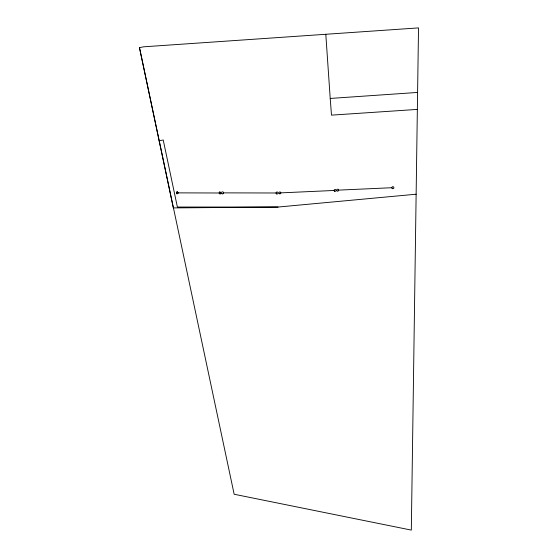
<?xml version="1.0" encoding="UTF-8"?>
<svg xmlns="http://www.w3.org/2000/svg" width="558" height="558" viewBox="0 0 558 558"><rect width="100%" height="100%" fill="white"/><g stroke="black" fill="none" stroke-linecap="round" stroke-linejoin="round"><path stroke-width="0.84" d="M177.793 193.347L176.746 193.772L176.454 192.343M176.412 192.866L176.746 191.959L177.521 192.043M177.932 193.145L177.932 192.601M219.461 193.877L219.301 192.273M220.222 193.828L219.217 193.473L219.461 192.112M220.619 193.263L220.25 192.112L219.489 192.168M177.863 193.117L177.723 193.612M220.41 193.724L220.57 192.747M220.494 193.48L220.25 193.884M176.628 192.189L177.346 191.945M177.521 193.703L176.956 193.793L176.433 193.117M139.479 47.674L143.539 46.816L418.521 27.9L411.323 530.1L234.158 494.249L139.479 47.674L173.322 207.904L278.079 207.046L416.142 194.212M159.156 140.839L163.222 139.981L177.388 207.046L278.079 207.046M325.802 34.275L330.217 98.445L417.6 92.433M417.356 109.403L331.494 115.143L330.217 98.445M338.608 190.125L391.918 187.718M280.82 192.873L334.13 190.466M223.458 192.873L276.119 192.991M219.113 192.991L177.89 192.873L177.849 192.35M219.859 192.036L220.501 192.517M177.556 191.966L177.793 192.391M279.216 193.619A0.956 0.956 0 0 0 280.8 193.117A0.956 0.956 0 0 0 279.572 192.001A0.956 0.956 0 0 0 279.216 193.619M334.444 191.129A0.956 0.956 0 0 0 336.021 190.627A0.956 0.956 0 0 0 334.8 189.504A0.956 0.956 0 0 0 334.444 191.129M221.993 193.766A1.039 1.039 0 0 0 223.549 192.873A1.039 1.039 0 0 0 221.993 191.966A1.039 1.039 0 0 0 221.993 193.766M276.559 193.877A1.018 1.018 0 0 0 278.079 192.998A1.018 1.018 0 0 0 276.559 192.112A1.018 1.018 0 0 0 276.559 193.877M337.004 190.878A0.956 0.956 0 0 0 338.587 190.376A0.956 0.956 0 0 0 337.36 189.26A0.956 0.956 0 0 0 337.004 190.878M392.19 188.43A1.025 1.025 0 0 0 393.878 187.9A1.025 1.025 0 0 0 392.567 186.707A1.025 1.025 0 0 0 392.19 188.43"/></g></svg>
